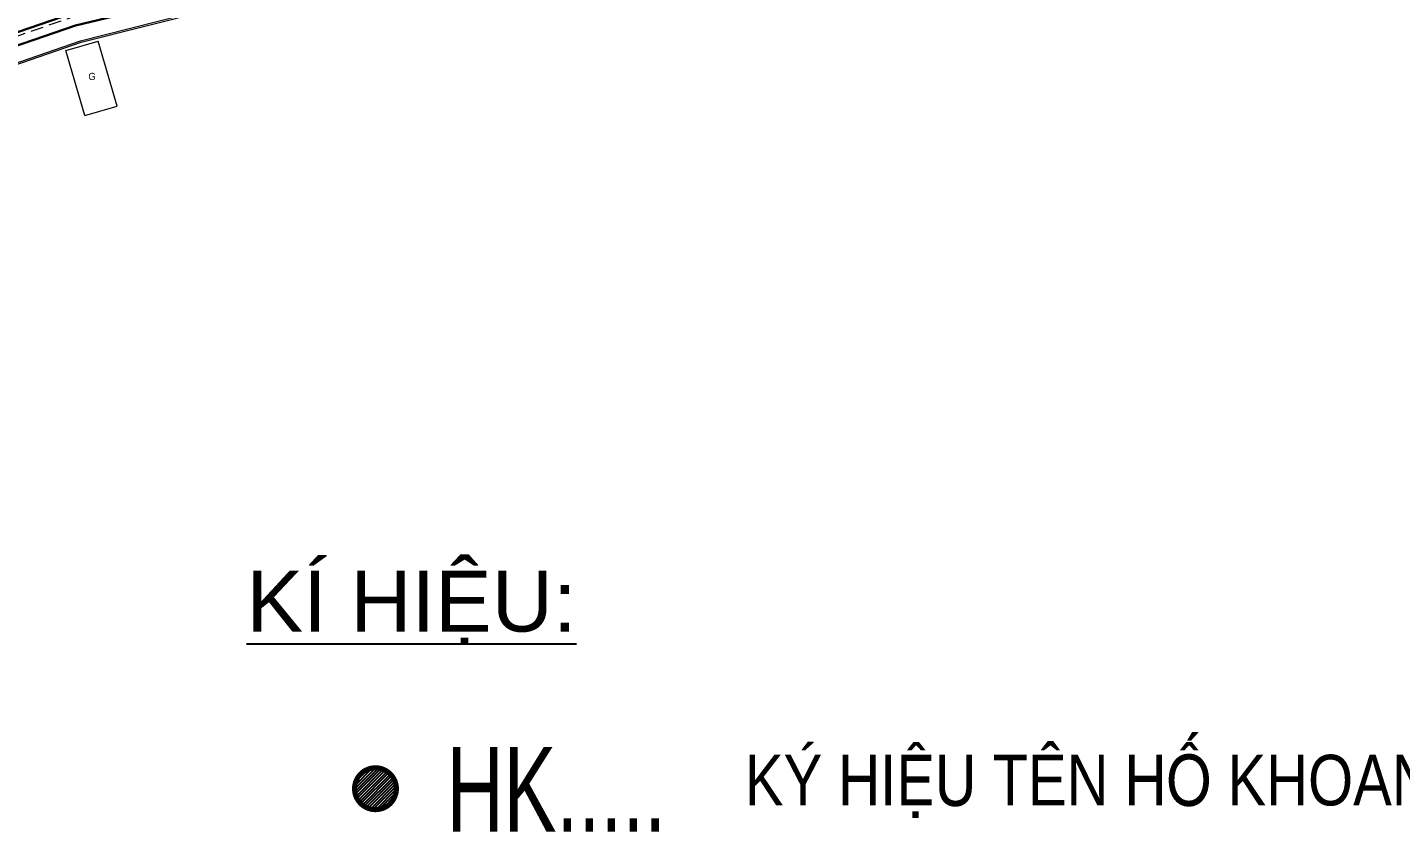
# Model space of a CAD drawing. Header units: inches. Extents: x 496359 to 501064, y 2374078 to 2377203.
# Drawn here: x 497415.9 to 497578.5, y 2376305.9 to 2376401.1 of the extents above; entities that cross this region are included whole.
import ezdxf

# ---------------------------------------------------------------- set-up
doc = ezdxf.new("R2010")
doc.units = ezdxf.units.IN
doc.header["$MEASUREMENT"] = 0
doc.linetypes.add('DASHED', pattern=[0.75, 0.5, -0.25])
for name, color, linetype in [('chu', 6, 'Continuous'), ('MANH', 147, 'Continuous'), ('rover 2', 4, 'Continuous')]:
    doc.layers.add(name, color=color, linetype=linetype)
for name, color, linetype, lineweight in [('GA CAP NUOC HT', 4, 'Continuous', 13), ('LC Net dam 1', 30, 'Continuous', 30), ('LC Net manh', 239, 'Continuous', 5), ('LC Text2', 7, 'Continuous', 25)]:
    doc.layers.add(name, color=color, linetype=linetype, lineweight=lineweight)
doc.styles.add('LC 2', font='', dxfattribs={"width": 0.7})
doc.styles.add('style1', font='')
doc.styles.add('T2', font='', dxfattribs={"width": 0.8})
doc.styles.get('LC 2').set_extended_font_data('.VnArial NarrowH')
doc.styles.get('style1').set_extended_font_data('.VnAvantH')
doc.styles.get('T2').set_extended_font_data('.VnArialH')

# ---------------------------------------------------------------- blocks, each defined once
blk = doc.blocks.new('Nền HT mới')
at = {"layer": 'MANH', "color": 1, "linetype": 'DASHED', "lineweight": 0, "ltscale": 3, "elevation": -28.38}
blk.add_lwpolyline([(338.8, 83.45), (320.94, 78.75), (340.42, 30.66), (364.41, 31.76), (393.69, 33.78), (433.64, 49.39), (462.8, 58.64), (490.97, 67.81), (516.49, 76.2), (548.21, 86.54), (576.26, 95.7), (610.19, 94.18), (634.86, 101.12), (676.11, 115.48), (714.18, 128.71), (753.35, 142.39), (783.93, 137.98), (839.41, 172.28), (890.57, 190.2), (916.29, 216.65), (939.12, 240.49), (989.34, 305.87)], dxfattribs=at)
at = {"layer": 'MANH', "color": 4, "lineweight": 0, "elevation": -28.38}
for points in [[(625.82, 94.94), (694.69, 118.79), (709.81, 122.6), (746.29, 131.1), (750.58, 132.1), (766.12, 128.82), (774.27, 131.84), (782.63, 132.32), (788.25, 132.53), (794.88, 132.79), (827.24, 134.21), (829.73, 135.97), (833.89, 139.84), (834.67, 162.81), (863.51, 176.19), (895.21, 182.17), (920.73, 192.35), (930.35, 197.92), (944.79, 202.6), (967.22, 211.47)], [(626.85, 91.63), (626.06, 94.81), (694.75, 118.6), (709.86, 122.41), (746.34, 130.9), (750.58, 131.89), (766.14, 128.61), (774.31, 131.64), (782.64, 132.12), (788.26, 132.33), (794.89, 132.59), (827.3, 134.01), (829.85, 135.81), (834.12, 139.78), (834.85, 162.67)]]:
    blk.add_lwpolyline(points, dxfattribs=at)
at = {"layer": 'MANH', "color": 2, "lineweight": 0, "elevation": -28.38}
for points in [[(692.97, 117.62), (696.76, 118.73)], [(699.01, 111.05), (696.76, 118.73)], [(695.21, 109.94), (692.97, 117.62)], [(695.21, 109.94), (699.01, 111.05)]]:
    blk.add_lwpolyline(points, dxfattribs=at)
at = {"layer": 'chu', "color": 6, "lineweight": 0, "style": 'style1'}
blk.add_text('g', height=0.85, rotation=359.2672, dxfattribs=at).set_placement((695.61, 114.14, -54.48))

msp = doc.modelspace()

# ---------------------------------------------------------------- hatches: boundary and pattern name
at = {"layer": 'rover 2'}
h = msp.add_hatch(dxfattribs=at)
h.set_pattern_fill('ANSI31', color=256, scale=2)
h.set_pattern_definition([(45, (-306978.34864, -2257722.22464), (-0.176776695297, 0.176776695297), [])])
h.paths.add_polyline_path([(497459.61, 2376310.98, 1), (497454.65, 2376310.98, 1)])

# ---------------------------------------------------------------- linework, layer by layer
at = {"layer": 'LC Net dam 1'}
for points in [[(497576.88, 2376567.96), (497580.87, 2376556.29), (497588.24, 2376558.02), (497620.55, 2376550.87), (497630.67, 2376547.32), (497659.24, 2376527.59), (497663.77, 2376519.05), (497688.65, 2376493.36), (497670.88, 2376486.38), (497656.34, 2376481.79), (497621.49, 2376466.2), (497589.82, 2376460.23), (497558.73, 2376445.68), (497557.97, 2376422.34), (497553.35, 2376418.61), (497506.79, 2376416.32), (497505.43, 2376420.3), (497504.01, 2376419.82), (497505.23, 2376416.24), (497484.21, 2376415.21), (497477.84, 2376416.39), (497421.18, 2376402.79), (497349.41, 2376378.1)], [(497351.03, 2376377.07), (497421.6, 2376401.35), (497477.88, 2376414.86), (497484.11, 2376413.7), (497553.91, 2376417.14), (497559.45, 2376421.6), (497560.2, 2376444.71), (497590.28, 2376458.79), (497621.94, 2376464.76), (497656.88, 2376480.39), (497671.38, 2376484.97), (497691.29, 2376492.78), (497665, 2376519.94), (497660.4, 2376528.62), (497631.36, 2376548.67), (497620.96, 2376552.31), (497588.23, 2376559.56), (497581.85, 2376558.06), (497578.3, 2376568.44)]]:
    msp.add_lwpolyline(points, dxfattribs=at)
at = {"layer": 'rover 2', "const_width": 0.6, "elevation": -23.41}
msp.add_lwpolyline([(497454.65, 2376310.98, 1), (497459.61, 2376310.98, 1)], format="xyb", close=True, dxfattribs=at)

# ---------------------------------------------------------------- block references
at = {"layer": 'LC Net manh'}
msp.add_blockref('Nền HT mới', (496727.52, 2376280.77, 2.92), dxfattribs=at)

# ---------------------------------------------------------------- texts
at = {"layer": 'GA CAP NUOC HT', "style": 'style1', "width": 0.7}
msp.add_text('hk.....', height=10, dxfattribs=at).set_placement((497465.55, 2376305.91, -66.52))
at = {"layer": 'LC Text2'}
for s, height, style, p in [('%%UkÝ hiÖu:', 7.1936, 'T2', (497441.86, 2376329.59)), ('ký hiÖu tªn hè khoan kh¶o s¸t', 5.9946, 'LC 2', (497500.87, 2376309))]:
    msp.add_text(s, height=height, dxfattribs=dict(at, style=style)).set_placement(p)

doc.saveas('drawing.dxf')
